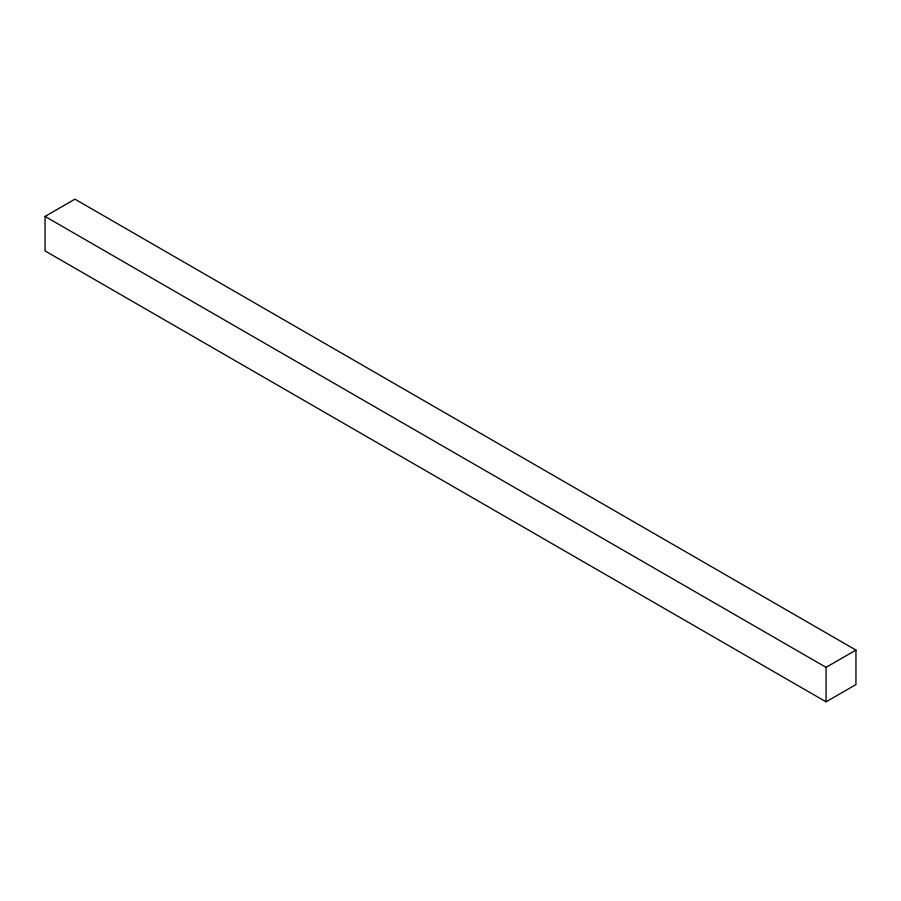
<?xml version="1.0" encoding="UTF-8"?>
<svg xmlns="http://www.w3.org/2000/svg" width="901" height="901" viewBox="0 0 901 901"><rect width="100%" height="100%" fill="white"/><g stroke="black" fill="none" stroke-linecap="round" stroke-linejoin="round"><path stroke-width="1.35" d="M45.05 216.42L74.929 199.166L855.95 650.083L855.95 684.58L826.071 701.834L45.05 250.917L45.05 216.42L826.071 667.337L855.95 650.083M826.071 667.337L826.071 701.834"/></g></svg>
